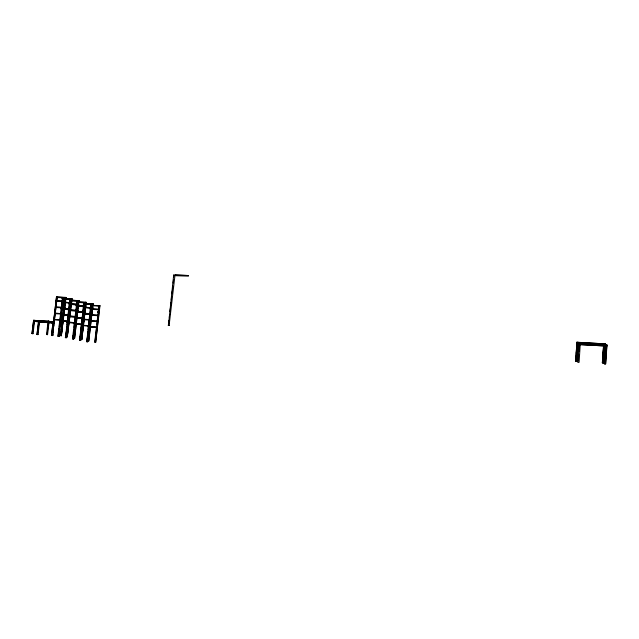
<?xml version="1.0" encoding="UTF-8"?>
<svg xmlns="http://www.w3.org/2000/svg" width="639" height="639" viewBox="0 0 639 639"><rect width="100%" height="100%" fill="white"/><g stroke="black" fill="none" stroke-linecap="round" stroke-linejoin="round"><path stroke-width="0.96" d="M575.747 361.171L576.913 342.216L604.925 343.854L603.591 362.92L602.457 362.848L603.655 343.678L605.157 344.621M602.321 362.752L603.727 343.694M602.457 362.848L602.928 357.137M603.088 354.278L603.559 348.567M602.257 362.744L603.591 362.92L604.742 343.75L607.05 345.124L605.932 345.06L605.644 349.03M603.384 362.816L604.782 343.742L606.986 345.108L605.668 364.006L604.342 363.831L605.732 344.94L604.414 363.839M604.837 359.965L604.342 363.831M604.981 357.976L605.468 352.009M577.744 343.79L579.118 344.541L606.77 346.074L606.794 345.052M605.596 363.998L606.85 344.996M576.977 342.224L575.547 361.075L576.809 361.243L577.968 342.28L576.745 361.235M576.082 356.219L575.707 361.171L576.809 361.243M576.306 353.247L576.729 348.287M576.913 345.316L576.913 342.216M577.848 362.169L579.126 344.453M578.151 360.3L578.646 354.397M578.822 351.45L579.269 345.555M580.292 343.534L579.102 362.329L578.047 362.257M175.27 274.994L175.533 275.721L188.465 276.144L188.537 275.513L175.27 274.994L188.537 275.513M168.448 325.235L173.672 275.034L175.078 275.177M168.656 323.278L169 320.323M169.311 317.383L169.654 314.428M169.966 311.489L170.309 308.533M170.621 305.594L170.964 302.638M171.276 299.699L171.619 296.744M171.931 293.804L172.258 290.857M172.482 288.892L172.826 285.945M173.137 282.997L173.481 280.05M173.792 277.102L173.672 275.034M169.151 325.227L175.006 275.169M83.03 324.205L74.244 323.669M83.749 318.142L74.675 317.575L84.316 318.206M85.442 302.335L80.786 339.557L81.776 339.66L86.145 302.367L81.776 339.66L85.634 302.239L86.481 302.439L77.127 301.935M81.488 339.605L85.914 302.303L76.56 301.8L77.159 301.999M87.934 326.617L97.192 327.168L88.214 326.625M88.637 320.698L97.887 321.217L88.917 320.698M89.332 314.779L98.59 315.275L89.58 314.827M90.035 308.861L99.285 309.332L90.315 308.869M90.706 305.266L99.988 305.73L95.69 342.336L94.947 342.28M86.72 341.721L90.746 305.218M86.832 340.739L87.192 337.783M87.527 334.828L87.886 331.873M88.11 329.908L88.47 326.944M88.813 323.997L89.164 321.042M89.388 319.069L89.748 316.113M90.091 313.166L90.442 310.203M90.786 307.255L91.026 305.282L90.474 305.154M87.231 341.729L91.489 305.258L91.529 307.295M87.407 341.769L89.971 320.091M90.203 318.126L91.249 309.26L90.251 318.126M91.481 307.287L91.712 305.314M90.019 320.099L87.176 341.721M91.928 307.91L92.112 303.956L88.038 340.954M87.791 341.793L86.441 341.665M92.168 303.964L87.807 340.906L88.789 341.01L93.094 304.06M88.142 339.988L88.501 337.065M88.717 335.124L89.188 331.234M89.404 329.293L89.756 326.377M89.979 324.436L90.45 320.546M90.666 318.605L91.018 315.682M91.241 313.749L91.744 309.619L92.192 309.723L91.992 310.826M90.043 325.698L81.305 325.163M90.762 319.636L81.728 319.18L91.289 319.756M91.465 313.637L82.439 313.206L92.28 313.821L85.059 313.485M84.156 303.685L93.422 304.132L83.589 303.549L92.871 303.996L88.789 341.01M92.455 307.702L83.158 307.183L92.982 307.83L84.867 307.479M98.15 311.297L98.015 312.391L98.118 311.289L99.045 311.337L98.574 311.233M94.716 342.24L98.965 305.626L99.005 307.671M95.051 341.298L95.53 337.336M95.754 335.363L96.808 326.457M97.032 324.484L97.503 320.522M97.727 318.549L98.079 315.578M98.31 313.605L98.781 309.643M99.716 305.666L95.69 342.336M66.752 322.136L76.169 322.679L67.047 322.144M77.191 316.624L67.478 316.049L76.616 316.497M77.918 310.522L68.213 309.963L77.343 310.386M79.044 300.642L74.611 338.279L78.805 300.578L69.395 300.13L79.38 300.713L78.765 300.626M67.007 322.192L66.991 322.615L76.408 323.214M67.734 316.105L67.726 316.521L76.808 317.024M68.453 310.442L68.221 309.907M78.07 304.276L68.94 303.884L69.18 304.364L78.301 304.819M69.643 300.194L69.635 300.61L78.717 301.033M65.49 337.664L69.691 300.146M65.841 334.708L66.192 331.753M66.432 329.78L66.791 326.825M67.023 324.852L67.383 321.896M67.734 318.941L68.093 315.978M68.325 314.013L68.685 311.049M68.916 309.084L69.387 305.138M69.739 302.183L69.986 300.21L79.124 300.713M70.258 300.338L69.395 300.074M70.442 300.178L65.945 337.664L66.48 335.747M66.017 337.672L66.296 337.24M66.184 337.712L70.801 298.78L70.857 300.793M66.831 332.783L67.071 330.818M67.422 327.855L67.774 324.9M68.724 317.008L68.956 315.043M69.435 311.097L69.667 309.124M71.52 298.86L72.151 298.956L67.303 336.873L66.536 336.825L66.775 334.868M67.007 332.927L67.47 329.029M67.702 327.088L68.061 324.157M68.285 322.216L68.645 319.292M68.988 316.377L69.347 313.453M69.571 311.505L69.931 308.581M70.633 302.742L70.218 305.73L70.721 305.841L69.771 305.785L69.939 304.659L70.857 304.707L70.394 304.595M66.6 337.735L65.194 337.608M69.331 314.947L60.457 314.444M70.074 308.717L60.897 308.302L70.33 308.829M71.8 298.876L67.255 336.865L71.568 298.812L62.103 298.317L72.143 299.012M60.753 314.516L69.923 315.019M77.806 311.832L85.314 312.223L75.394 311.6L75.626 312.072L84.699 312.559M77.878 305.769L86.025 306.233L76.121 305.522L85.474 306.041M74.204 323.717L74.188 324.133L83.262 324.676M74.923 317.687L74.907 318.102L83.981 318.613M76.345 306.049L76.113 305.578M72.471 338.997L76.848 301.872M72.814 338.071L73.173 335.14M73.397 333.183L73.757 330.251M74.1 327.328L74.459 324.396M74.683 322.447L75.043 319.508M75.378 316.585L75.737 313.653M76.081 310.73L76.321 308.773M76.664 305.841L77.135 301.935M73.429 339.093L73.293 338.59L73.812 339.085L72.71 339.045M78.222 301.592L77.87 304.563L78.046 300.538L73.844 338.231M78.102 300.546L73.613 338.175L74.611 338.279M75.027 328.326L74.675 331.298L75.035 328.326M76.321 317.439L75.969 320.411L76.329 317.431M77.631 306.544L77.279 309.516L77.615 306.305L78.11 306.408L77.91 307.527M78.645 304.42L71.632 304.18M80.226 336.521L79.763 340.395L83.853 303.557L79.532 340.347M80.45 334.588L80.802 331.681M81.025 329.748L81.496 325.874M81.712 323.941L82.064 321.042M82.407 318.142L82.758 315.235M82.982 313.27L83.445 309.428M83.637 307.766L84.021 304.587M83.669 307.774L83.717 307.375M84.396 303.749L83.829 303.613M84.276 312.144L84.779 307.982L85.227 308.086L84.292 308.038L84.156 309.148L85.099 309.204L84.644 309.1M80.514 340.443L81.033 335.595M81.313 333.67L81.72 329.788M82.008 327.863L84.316 308.038M84.532 306.568L84.588 303.597L80.298 340.403L80.562 339.98M80.865 340.467L79.484 340.339M81.017 339.605L81.488 335.683M81.712 333.726L82.072 330.778M82.415 327.839L82.766 324.892M82.99 322.935L83.35 319.987M83.693 317.048L84.052 314.1M84.971 306.257L85.33 303.309M46.527 334.524L48.093 321.161L54.115 322.32L50.513 322.136M48.468 321.976L48.548 321.289M48.708 321.193L47.07 334.564L47.566 334.652L49.131 321.289L35.632 320.53M56.512 296.967L51.903 335.555L51.424 335.459L53.029 322.184M51.479 335.467L53.085 322.192M52.741 330.227L52.142 335.116L56.456 296.959L57.222 296.991L52.598 335.116M52.717 329.812L52.023 335.507L52.51 335.595L57.222 296.991M52.941 327.919L53.636 322.216L34.083 321.097M52.973 328.278L53.333 325.347M53.564 323.398L54.043 319.484M54.275 317.535L54.635 314.604M54.986 311.68L55.226 309.723M55.577 306.792L55.936 303.86M56.168 301.912L56.528 298.98M52.454 335.587L52.917 331.793M53.372 327.999L53.716 325.155M61.072 331.753L60.585 335.675L64.898 297.343L66.264 297.526L56.456 296.959M52.71 335.124L52.997 334.684M53.293 335.187L51.839 335.06M61.632 302.167L71.105 302.622L61.935 302.175M59.659 321.066L59.419 320.53L69.475 321.257L60.042 320.722M70.609 309.324L61.136 308.781L60.905 308.238M61.879 302.646L61.895 302.223M62.095 298.373L62.334 298.86L71.472 299.276M57.885 336.21L62.39 298.389M59.267 336.338L58.125 336.258L58.484 333.35M58.716 331.417L59.068 328.502M59.299 326.569L59.77 322.687M60.114 319.78L60.354 317.839M61.056 312.024L60.729 314.995L69.899 315.498M61.288 310.091L61.64 307.175M61.983 304.276L62.342 301.36M62.686 298.461L62.67 298.94L71.84 299.364M61.783 308.501L70.034 308.925M63.157 298.421L58.588 336.258L63.149 298.429M58.684 336.274L58.948 335.834M58.836 336.306L63.397 298.485M60.346 335.627L64.954 297.351M64.443 303.198L64.954 303.317L64.004 303.261L63.892 304.412L64.819 304.46L64.299 304.348L64.483 303.206M61.296 329.788L61.656 326.841M62.007 323.901L62.358 320.962M62.598 318.997L62.957 316.049M63.189 314.092L63.549 311.145M63.9 308.206L64.259 305.258M64.339 304.348L64.851 300.354M65.673 297.383L61.36 335.731L65.969 297.454M61.304 335.723L65.913 297.447M64.763 307.495L55.841 307.143M65.801 301.36L56.296 300.849L65.505 301.288M34.498 321.377L33.044 333.686L31.95 333.558L33.579 320.299L49.187 321.297M32.006 333.566L33.635 320.307L34.666 320.435M32.677 331.753L32.909 329.86M33.372 326.082L33.611 324.181M39.554 322.208L33.979 321.161L34.067 320.403L33.579 320.299M34.179 320.339L32.541 333.598L31.95 333.558M39.594 321.449L38.036 334.628L36.95 334.501L38.564 321.321M37.006 334.509L38.62 321.329M37.781 331.769L38.132 328.941M38.476 326.122L38.707 324.245M39.051 322.072L39.131 321.393L36.431 320.842M37.549 334.54L39.163 321.361M65.945 297.934L56.735 297.51L56.759 297.031L65.993 297.518M62.35 298.437L72.151 298.956M70.833 300.721L78.158 301.081M65.482 301.776L56.272 301.328M85.858 302.766L76.76 302.327L76.552 301.856M77.111 302.407L85.267 302.798M62.526 302.319L70.769 302.774M61.847 302.638L71.017 303.086M83.821 304.02L92.799 304.452M85.874 304.172L92.224 304.491M69.196 303.948L78.932 304.483M90.466 305.21L99.988 305.73M70.386 304.476L77.71 304.851M99.66 306.121L90.69 305.674M76.313 306.041L85.418 306.504M78.11 306.408L77.167 306.361L77.063 307.495L77.974 307.543L77.519 307.431M84.867 307.423L92.982 307.83M83.382 307.71L92.687 308.238M55.545 307.024L65.058 307.559M55.489 307.495L64.739 307.982M90.259 309.324L99.229 309.787M91.289 309.675L92.192 309.723M61.104 308.773L70.314 309.26M91.153 310.786L92.064 310.834L91.577 310.73M69.994 310.211L78.198 310.642M68.421 310.434L77.575 310.921M69.651 310.554L76.984 310.945M98.446 312.335L98.917 312.439L97.991 312.383M84.731 313.829L91.073 314.18M55.721 313.254L64.307 313.773L54.826 313.27M89.564 315.235L98.534 315.73M55.665 313.733L63.069 314.14M577.137 342.336L604.989 343.87M70.218 315.083L60.417 314.5L60.362 314.915L69.539 315.418M577.936 343.351L603.775 344.828L578.159 343.478M580.428 344.661L605.652 346.018M69.26 316.289L77.471 316.752M68.924 316.64L76.257 317.056M77.343 317.918L84.596 318.326M76.097 318.214L83.389 318.629M81.96 319.644L90.986 320.163M168.097 325.163L169.503 325.307M88.861 321.153L97.839 321.673M54.347 319.46L63.261 319.931M54.914 319.923L62.318 320.363M59.619 321.058L69.164 321.673L59.986 321.137M68.277 322.32L75.578 322.751M68.533 322.375L75.833 322.807M34.091 320.443L34.634 320.474M33.979 321.161L48.484 322.024L53.396 322.999L48.484 322.024M75.466 323.845L83.597 324.269M38.508 322.04L53.524 322.935M38.476 322.08L53.548 322.975L49.067 322.016M83.397 325.387L89.955 325.818M90.275 326.17L81.249 325.618M88.166 327.08L97.136 327.623M47.078 334.556L46.471 334.517L47.566 334.652M32.437 333.646L33.044 333.686M60.29 335.619L61.36 335.731M51.424 335.459L52.51 335.595M59.275 336.306L58.133 336.258M67.007 336.817L66.544 336.817M36.95 334.501L38.036 334.628M73.453 339.061L77.878 301.975M35.864 320.77L37.693 321.177M93.422 304.132L92.847 304.052M577.8 343.742L579.174 344.485M577.952 343.303L580.428 344.717M604.853 344.9L606.77 346.074M75.737 322.391L75.378 325.355L75.745 322.383M77.031 311.497L76.68 314.468L77.039 311.497M91.657 314.148L82.639 313.661L91.657 314.148"/></g></svg>
